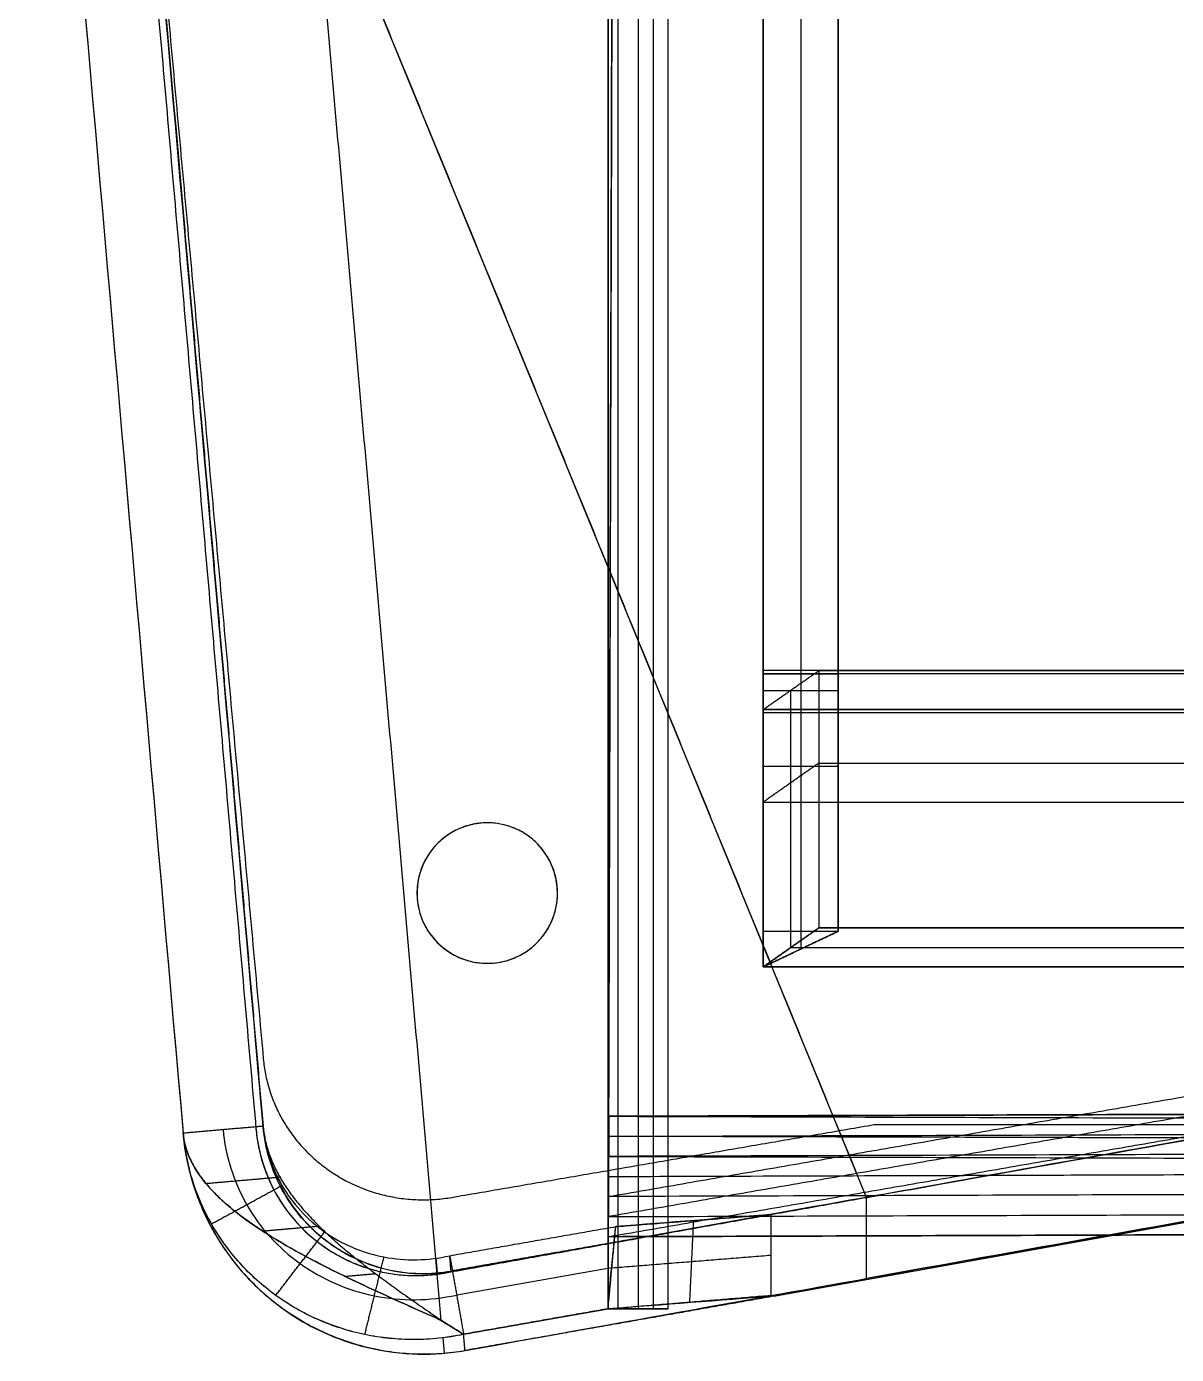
# Model space of a CAD drawing. Header units: millimetres. Extents: x -24510 to 1389, y 0 to 2011.
# Drawn here: x -24509.7 to -24395.2, y 1290.7 to 1423 of the extents above; entities that cross this region are included whole.
import ezdxf

# ---------------------------------------------------------------- set-up
doc = ezdxf.new("R2010")
doc.units = ezdxf.units.MM
doc.header["$MEASUREMENT"] = 0
doc.layers.add('Domyślny', color=7, linetype='Continuous', true_color=0x000000)
doc.layers.add('Warstwa 03', color=252, linetype='Continuous', true_color=0x696969)

msp = doc.modelspace()

# ---------------------------------------------------------------- linework, layer by layer
at = {"layer": 'Domyślny'}
for p, q in [((-24436.32, 1329.29, 1433.7), (-24436.32, 1329.29, 1440.46)), ((-24451.71, 1314.41, 1946.77), (-24451.72, 1314.41, 1942.77)), ((-24451.71, 1310.41, 1940.77), (-24451.69, 1314.41, 1940.77)), ((-24451.68, 1314.41, 1934.77), (-24451.69, 1310.41, 1934.77)), ((-24451.74, 1308.41, 1942.77), (-24451.73, 1308.41, 1946.77)), ((-24451.74, 1306.41, 1946.77), (-24451.75, 1302.41, 1946.77)), ((-24451.76, 1302.41, 1942.77), (-24451.75, 1302.41, 1946.77))]:
    msp.add_line(p, q, dxfattribs=at)
msp.add_polyline3d([(-24435.27, 1296.48, 1930.25), (-24333.77, 1314.73, 1830.48), (-24205.55, 1314.76, 1830.48), (-24103.87, 1296.52, 1930.52)], dxfattribs=at)
for points, degree in [([(-24436.32, 1329.29, 1930.48), (-24436.32, 1491.32, 1930.48), (-24436.32, 1653.35, 1930.48)], 2), ([(-24436.32, 1653.35, 1440.46), (-24436.32, 1491.32, 1440.46), (-24436.32, 1329.29, 1440.46)], 2), ([(-24436.32, 1653.35, 1616.74), (-24436.32, 1491.32, 1616.74), (-24436.32, 1329.29, 1616.74)], 2), ([(-24436.32, 1653.35, 1440.46), (-24436.32, 1491.32, 1440.46), (-24436.32, 1329.29, 1440.46)], 2), ([(-24436.32, 1653.35, 1433.7), (-24436.32, 1491.32, 1433.7), (-24436.32, 1329.29, 1433.7)], 2), ([(-24436.32, 1329.29, 1437.08), (-24436.32, 1491.32, 1437.08), (-24436.32, 1653.35, 1437.08)], 2), ([(-24432.58, 1651.58, 1930.48), (-24432.58, 1491.32, 1930.48), (-24432.58, 1331.07, 1930.48)], 2), ([(-24436.32, 1332.85, 1930.48), (-24436.32, 1491.15, 1930.48), (-24436.32, 1649.46, 1930.48)], 2), ([(-24432.58, 1649.46, 1930.48), (-24432.58, 1491.15, 1930.48), (-24432.58, 1332.85, 1930.48)], 2), ([(-24428.84, 1332.85, 1930.48), (-24428.84, 1491.32, 1930.48), (-24428.84, 1649.8, 1930.48)], 2), ([(-24428.84, 1649.8, 1440.46), (-24428.84, 1491.32, 1440.46), (-24428.84, 1332.85, 1440.46)], 2), ([(-24428.84, 1649.8, 1616.74), (-24428.84, 1491.32, 1616.74), (-24428.84, 1332.85, 1616.74)], 2), ([(-24428.84, 1332.85, 1930.48), (-24428.84, 1491.15, 1930.48), (-24428.84, 1649.46, 1930.48)], 2), ([(-24436.32, 1633.02, 1616.74), (-24436.32, 1491.15, 1616.74), (-24436.32, 1349.29, 1616.74)], 2), ([(-24428.84, 1633.02, 1616.74), (-24428.84, 1491.15, 1616.74), (-24428.84, 1349.29, 1616.74)], 2), ([(-24436.32, 1623.78, 1440.46), (-24436.32, 1491.15, 1440.46), (-24436.32, 1358.53, 1440.46)], 2), ([(-24436.32, 1623.78, 1440.46), (-24436.32, 1491.15, 1440.46), (-24436.32, 1358.53, 1440.46)], 2), ([(-24436.32, 1358.71, 1437.08), (-24436.32, 1491.15, 1437.08), (-24436.32, 1623.6, 1437.08)], 2), ([(-24428.84, 1623.78, 1440.46), (-24428.84, 1491.15, 1440.46), (-24428.84, 1358.53, 1440.46)], 2), ([(-24436.32, 1623.42, 1433.7), (-24436.32, 1491.15, 1433.7), (-24436.32, 1358.88, 1433.7)], 2), ([(-24501.66, 1490.95, 1418.48), (-24493.89, 1405.53, 1418.48), (-24486.11, 1320.12, 1418.48)], 2), ([(-24501.66, 1490.95, 1422.48), (-24493.89, 1405.53, 1422.48), (-24486.11, 1320.12, 1422.48)], 2), ([(-24436.32, 1358.88, 1433.7), (-24436.32, 1358.71, 1437.08), (-24436.32, 1358.53, 1440.46)], 2), ([(-24436.32, 1358.88, 1433.7), (-24269.98, 1358.88, 1433.7), (-24103.64, 1358.88, 1433.7)], 2), ([(-24436.32, 1358.88, 1433.7), (-24436.32, 1356.94, 1433.7), (-24436.32, 1354.99, 1433.7)], 2), ([(-24436.32, 1358.88, 1433.7), (-24436.32, 1358.71, 1437.08), (-24436.32, 1358.53, 1440.46)], 2), ([(-24436.32, 1358.88, 1433.7), (-24269.98, 1358.88, 1433.7), (-24103.64, 1358.88, 1433.7)], 2), ([(-24436.32, 1354.94, 1441.13), (-24433.55, 1356.88, 1441.24), (-24430.78, 1358.82, 1441.34)], 2), ([(-24436.32, 1354.81, 1437.08), (-24436.32, 1356.76, 1437.08), (-24436.32, 1358.71, 1437.08)], 2), ([(-24436.32, 1358.53, 1440.46), (-24269.98, 1358.53, 1440.46), (-24103.64, 1358.53, 1440.46)], 2), ([(-24436.32, 1358.53, 1440.46), (-24436.32, 1356.58, 1440.46), (-24436.32, 1354.63, 1440.46)], 2), ([(-24436.32, 1358.53, 1440.46), (-24269.98, 1358.53, 1440.46), (-24103.64, 1358.53, 1440.46)], 2), ([(-24436.32, 1358.53, 1440.46), (-24436.32, 1358.51, 1440.9), (-24436.32, 1358.48, 1441.34)], 2), ([(-24436.32, 1358.53, 1440.46), (-24432.58, 1358.53, 1440.46), (-24428.84, 1358.53, 1440.46)], 2), ([(-24436.32, 1358.48, 1441.34), (-24436.32, 1357.66, 1457.01), (-24436.32, 1356.84, 1472.69)], 2), ([(-24428.84, 1358.48, 1441.34), (-24432.58, 1358.48, 1441.34), (-24436.32, 1358.48, 1441.34)], 2), ([(-24430.78, 1358.82, 1441.34), (-24269.98, 1358.82, 1441.34), (-24109.18, 1358.82, 1441.34)], 2), ([(-24430.78, 1358.82, 1441.34), (-24430.78, 1346, 1686.01), (-24430.78, 1333.18, 1930.69)], 2), ([(-24428.84, 1358.53, 1440.46), (-24428.84, 1358.51, 1440.9), (-24428.84, 1358.48, 1441.34)], 2), ([(-24428.84, 1358.48, 1441.34), (-24428.84, 1357.66, 1457.01), (-24428.84, 1356.84, 1472.69)], 2), ([(-24436.32, 1356.84, 1472.69), (-24436.32, 1344.84, 1701.59), (-24436.32, 1332.85, 1930.48)], 2), ([(-24436.32, 1356.84, 1472.69), (-24432.58, 1356.84, 1472.69), (-24428.84, 1356.84, 1472.69)], 2), ([(-24433.55, 1331.23, 1930.59), (-24433.55, 1344.06, 1685.91), (-24433.55, 1356.88, 1441.24)], 2), ([(-24428.84, 1356.84, 1472.69), (-24428.84, 1344.84, 1701.59), (-24428.84, 1332.85, 1930.48)], 2), ([(-24436.32, 1354.99, 1433.7), (-24436.32, 1354.81, 1437.08), (-24436.32, 1354.63, 1440.46)], 2), ([(-24436.32, 1354.99, 1433.7), (-24269.98, 1354.99, 1433.7), (-24103.64, 1354.99, 1433.7)], 2), ([(-24436.32, 1329.29, 1930.48), (-24436.32, 1342.11, 1685.81), (-24436.32, 1354.94, 1441.13)], 2), ([(-24436.32, 1354.94, 1441.13), (-24269.98, 1354.94, 1441.13), (-24103.64, 1354.94, 1441.13)], 2), ([(-24436.32, 1354.63, 1440.46), (-24269.98, 1354.63, 1440.46), (-24103.64, 1354.63, 1440.46)], 2), ([(-24430.78, 1349.6, 1617.38), (-24433.55, 1347.65, 1617.27), (-24436.32, 1345.71, 1617.17)], 2), ([(-24428.84, 1349.26, 1617.38), (-24432.58, 1349.26, 1617.38), (-24436.32, 1349.26, 1617.38)], 2), ([(-24430.78, 1349.6, 1617.38), (-24269.98, 1349.6, 1617.38), (-24109.18, 1349.6, 1617.38)], 2), ([(-24436.32, 1345.71, 1617.17), (-24269.98, 1345.71, 1617.17), (-24103.64, 1345.71, 1617.17)], 2), ([(-24430.78, 1333.18, 1930.69), (-24433.55, 1331.23, 1930.59), (-24436.32, 1329.29, 1930.48)], 2), ([(-24430.78, 1333.18, 1930.48), (-24433.55, 1331.24, 1930.48), (-24436.32, 1329.29, 1930.48)], 2), ([(-24436.32, 1329.29, 1440.46), (-24433.55, 1331.24, 1440.46), (-24430.78, 1333.18, 1440.46)], 2), ([(-24430.78, 1333.18, 1616.74), (-24433.55, 1331.24, 1616.74), (-24436.32, 1329.29, 1616.74)], 2), ([(-24436.32, 1332.85, 1930.48), (-24432.58, 1332.85, 1930.48), (-24428.84, 1332.85, 1930.48)], 2), ([(-24428.84, 1332.85, 1930.48), (-24432.58, 1331.07, 1930.48), (-24436.32, 1329.29, 1930.48)], 2), ([(-24436.32, 1329.29, 1440.46), (-24432.58, 1331.07, 1440.46), (-24428.84, 1332.85, 1440.46)], 2), ([(-24428.84, 1332.85, 1616.74), (-24432.58, 1331.07, 1616.74), (-24436.32, 1329.29, 1616.74)], 2), ([(-24109.18, 1333.18, 1930.69), (-24269.98, 1333.18, 1930.69), (-24430.78, 1333.18, 1930.69)], 2), ([(-24109.18, 1333.18, 1930.48), (-24269.98, 1333.18, 1930.48), (-24430.78, 1333.18, 1930.48)], 2), ([(-24430.78, 1333.18, 1440.46), (-24269.98, 1333.18, 1440.46), (-24109.18, 1333.18, 1440.46)], 2), ([(-24430.78, 1333.18, 1440.46), (-24430.78, 1333.18, 1685.47), (-24430.78, 1333.18, 1930.48)], 2), ([(-24430.78, 1333.18, 1616.74), (-24269.98, 1333.18, 1616.74), (-24109.18, 1333.18, 1616.74)], 2), ([(-24428.84, 1332.85, 1440.46), (-24428.84, 1332.85, 1685.47), (-24428.84, 1332.85, 1930.48)], 2), ([(-24433.55, 1331.24, 1930.48), (-24433.55, 1331.24, 1685.47), (-24433.55, 1331.24, 1440.46)], 2), ([(-24433.55, 1331.24, 1930.48), (-24269.98, 1331.24, 1930.48), (-24106.41, 1331.24, 1930.48)], 2), ([(-24433.55, 1331.23, 1930.59), (-24269.98, 1331.23, 1930.59), (-24106.41, 1331.23, 1930.59)], 2), ([(-24432.58, 1331.07, 1930.48), (-24432.58, 1331.07, 1685.47), (-24432.58, 1331.07, 1440.46)], 2), ([(-24103.64, 1329.29, 1930.48), (-24269.98, 1329.29, 1930.48), (-24436.32, 1329.29, 1930.48)], 2), ([(-24436.32, 1329.29, 1930.48), (-24436.32, 1329.29, 1685.47), (-24436.32, 1329.29, 1440.46)], 2), ([(-24103.64, 1329.29, 1930.48), (-24269.98, 1329.29, 1930.48), (-24436.32, 1329.29, 1930.48)], 2), ([(-24436.32, 1329.29, 1440.46), (-24269.98, 1329.29, 1440.46), (-24103.64, 1329.29, 1440.46)], 2), ([(-24436.32, 1329.29, 1616.74), (-24269.98, 1329.29, 1616.74), (-24103.64, 1329.29, 1616.74)], 2), ([(-24436.32, 1329.29, 1930.48), (-24436.32, 1329.29, 1685.47), (-24436.32, 1329.29, 1440.46)], 2), ([(-24436.32, 1329.29, 1440.46), (-24269.98, 1329.29, 1440.46), (-24103.64, 1329.29, 1440.46)], 2), ([(-24436.32, 1329.29, 1433.7), (-24269.98, 1329.29, 1433.7), (-24103.64, 1329.29, 1433.7)], 2), ([(-24103.64, 1329.29, 1437.08), (-24269.98, 1329.29, 1437.08), (-24436.32, 1329.29, 1437.08)], 2), ([(-24451.74, 1306.41, 1946.77), (-24392.79, 1316.64, 1888.63), (-24333.85, 1326.87, 1830.48)], 2), ([(-24333.86, 1324.87, 1830.48), (-24392.8, 1314.64, 1888.63), (-24451.74, 1304.41, 1946.77)], 2), ([(-24451.75, 1302.41, 1946.77), (-24392.81, 1312.64, 1888.63), (-24333.86, 1322.87, 1830.48)], 2), ([(-24486.11, 1320.12, 1418.48), (-24486.11, 1320.12, 1420.48), (-24486.11, 1320.12, 1422.48)], 2), ([(-24451.71, 1314.41, 1946.77), (-24270.23, 1315, 1946.25), (-24088.74, 1315.59, 1945.73)], 2), ([(-24088.75, 1315.59, 1943.73), (-24270.23, 1315, 1944.25), (-24451.71, 1314.41, 1944.77)], 2), ([(-24451.71, 1314.41, 1946.77), (-24270.23, 1315, 1946.25), (-24088.74, 1315.59, 1945.73)], 2), ([(-24451.7, 1314.41, 1942.77), (-24270.23, 1315, 1942.25), (-24088.75, 1315.59, 1941.73)], 2), ([(-24451.76, 1302.41, 1942.77), (-24451.74, 1308.41, 1942.77), (-24451.72, 1314.41, 1942.77)], 2), ([(-24451.72, 1314.41, 1944.77), (-24451.74, 1308.41, 1944.77), (-24451.75, 1302.41, 1944.77)], 2), ([(-24451.72, 1314.41, 1942.77), (-24451.71, 1314.41, 1942.77), (-24451.7, 1314.41, 1942.77)], 2), ([(-24451.72, 1310.41, 1946.77), (-24451.72, 1312.41, 1946.77), (-24451.71, 1314.41, 1946.77)], 2), ([(-24451.71, 1314.41, 1944.77), (-24451.71, 1314.41, 1944.77), (-24451.72, 1314.41, 1944.77)], 2), ([(-24451.72, 1310.41, 1946.77), (-24451.72, 1312.41, 1946.77), (-24451.71, 1314.41, 1946.77)], 2), ([(-24451.71, 1314.41, 1946.77), (-24451.71, 1314.41, 1944.77), (-24451.7, 1314.41, 1942.77)], 2), ([(-24451.7, 1314.41, 1942.77), (-24451.7, 1313.08, 1942.77), (-24451.71, 1311.75, 1942.77), (-24451.71, 1310.41, 1942.77)], 3), ([(-24451.7, 1314.41, 1942.77), (-24330.72, 1314.07, 1942.42), (-24209.74, 1313.72, 1942.08), (-24088.76, 1313.37, 1941.73)], 3), ([(-24451.7, 1314.41, 1942.77), (-24451.69, 1314.41, 1938.77), (-24451.68, 1314.41, 1934.77)], 2), ([(-24451.69, 1314.41, 1940.77), (-24270.21, 1313.89, 1940.18), (-24088.72, 1313.37, 1939.6)], 2), ([(-24451.68, 1314.41, 1934.77), (-24270.19, 1313.89, 1934.18), (-24088.71, 1313.37, 1933.6)], 2), ([(-24467.34, 1306.33, 1418.48), (-24446.31, 1309.95, 1418.48), (-24425.28, 1313.58, 1418.48)], 2), ([(-24467.34, 1306.33, 1422.48), (-24446.31, 1309.95, 1422.48), (-24425.28, 1313.58, 1422.48)], 2), ([(-24451.72, 1312.41, 1946.77), (-24270.23, 1313, 1946.25), (-24088.75, 1313.59, 1945.73)], 2), ([(-24425.28, 1313.58, 1418.48), (-24269.3, 1313.61, 1418.48), (-24113.33, 1313.64, 1418.48)], 2), ([(-24425.28, 1313.58, 1422.48), (-24269.3, 1313.61, 1422.48), (-24113.33, 1313.64, 1422.48)], 2), ([(-24425.28, 1313.58, 1418.48), (-24425.28, 1313.58, 1420.48), (-24425.28, 1313.58, 1422.48)], 2), ([(-24088.75, 1311.59, 1945.73), (-24270.24, 1311, 1946.25), (-24451.72, 1310.41, 1946.77)], 2), ([(-24451.68, 1312.41, 1934.77), (-24451.69, 1312.41, 1938.77), (-24451.71, 1312.41, 1942.77)], 2), ([(-24088.71, 1311.37, 1933.6), (-24270.2, 1311.89, 1934.18), (-24451.68, 1312.41, 1934.77)], 2), ([(-24451.75, 1302.41, 1946.77), (-24451.74, 1306.41, 1946.77), (-24451.72, 1310.41, 1946.77)], 2), ([(-24451.71, 1310.41, 1942.77), (-24330.73, 1310.07, 1942.42), (-24209.75, 1309.72, 1942.08), (-24088.77, 1309.37, 1941.73)], 3), ([(-24451.71, 1310.41, 1942.77), (-24451.7, 1310.41, 1938.77), (-24451.69, 1310.41, 1934.77)], 2), ([(-24451.71, 1310.41, 1940.77), (-24270.22, 1309.89, 1940.18), (-24088.74, 1309.37, 1939.6)], 2), ([(-24451.69, 1310.41, 1934.77), (-24270.2, 1309.89, 1934.18), (-24088.72, 1309.37, 1933.6)], 2), ([(-24451.74, 1308.41, 1942.77), (-24287.78, 1308.94, 1942.3), (-24123.82, 1309.47, 1941.83)], 2), ([(-24451.73, 1308.41, 1946.77), (-24270.25, 1309, 1946.25), (-24088.76, 1309.59, 1945.73)], 2), ([(-24088.77, 1307.59, 1945.73), (-24270.25, 1307, 1946.25), (-24451.74, 1306.41, 1946.77)], 2), ([(-24467.34, 1306.33, 1418.48), (-24467.34, 1306.33, 1420.48), (-24467.34, 1306.33, 1422.48)], 2), ([(-24451.74, 1304.41, 1946.77), (-24270.26, 1305, 1946.25), (-24088.77, 1305.59, 1945.73)], 2), ([(-24088.79, 1303.59, 1941.73), (-24270.27, 1303, 1942.25), (-24451.76, 1302.41, 1942.77)], 2), ([(-24088.78, 1303.59, 1945.73), (-24270.26, 1303, 1946.25), (-24451.75, 1302.41, 1946.77)], 2), ([(-24451.75, 1302.41, 1944.77), (-24270.27, 1303, 1944.25), (-24088.78, 1303.59, 1943.73)], 2), ([(-24088.78, 1303.59, 1945.73), (-24270.26, 1303, 1946.25), (-24451.75, 1302.41, 1946.77)], 2)]:
    msp.add_open_spline(points, degree=degree, dxfattribs=at)
for points in [[(-24486.11, 1320.12, 1418.48), (-24485.49, 1313.36, 1418.48), (-24479.89, 1309.25, 1418.48), (-24474.29, 1305.13, 1418.48), (-24467.34, 1306.33, 1418.48)], [(-24486.11, 1320.12, 1422.48), (-24485.49, 1313.36, 1422.48), (-24479.89, 1309.25, 1422.48), (-24474.29, 1305.13, 1422.48), (-24467.34, 1306.33, 1422.48)]]:
    msp.add_rational_spline(points, [1, 0.915006105096, 1, 0.915006105096, 1], degree=2, knots=[1233.822075, 1233.822075, 1233.822075, 1247.11082, 1247.11082, 1260.399565, 1260.399565, 1260.399565], dxfattribs=at)
at = {"layer": 'Warstwa 03', "color": 252, "true_color": 0x878c8c}
for p, q in [((-24486.14, 1313.45, 1930.77), (-24486.13, 1313.44, 1930.7)), ((-24468.92, 1300.26, 1945.17), (-24468.79, 1298.81, 1930.55)), ((-24451.42, 1299.31, 1946.14), (-24466.85, 1296.6, 1946.27)), ((-24466.16, 1292.69, 1950.77), (-24451.77, 1295.23, 1950.77)), ((-24468.38, 1294.07, 1950.77), (-24466.16, 1292.69, 1950.77)), ((-24467.27, 1293.38, 1954.77), (-24467.27, 1293.38, 1946.77)), ((-24468.23, 1292.33, 1945.97), (-24468.09, 1290.8, 1930.54))]:
    msp.add_line(p, q, dxfattribs=at)
at = {"layer": 'Warstwa 03'}
for p, q in [((-24451.77, 1295.23, 1954.77), (-24450.77, 1295.23, 1954.77)), ((-24445.77, 1295.23, 1914.77), (-24451.77, 1295.23, 1914.77)), ((-24451.77, 1295.23, 1934.77), (-24445.77, 1295.23, 1934.77))]:
    msp.add_line(p, q, dxfattribs=at)
msp.add_lwpolyline([(-24426.02, 1306.33), (-24501.66, 1490.94)], dxfattribs=at)
for centre, radius, start, end in [((-24463.8, 1336.65, 1130.52), 7, 95, 275), ((-24463.8, 1336.65, 1130.52), 7, 275, 95), ((-24470.9, 1314.53, 1130.52), 16, 185, 280.1736)]:
    msp.add_arc(centre, radius, start, end, dxfattribs=at)
for points, degree in [([(-24451.77, 1295.23, 1914.77), (-24451.77, 1490.83, 1914.77), (-24451.77, 1686.42, 1914.77)], 2), ([(-24451.77, 1686.42, 1954.77), (-24451.77, 1490.83, 1954.77), (-24451.77, 1295.23, 1954.77)], 2), ([(-24451.77, 1295.23, 1934.77), (-24451.77, 1490.83, 1934.77), (-24451.77, 1686.42, 1934.77)], 2), ([(-24450.77, 1295.23, 1954.77), (-24450.77, 1490.83, 1954.77), (-24450.77, 1686.42, 1954.77)], 2), ([(-24448.77, 1686.42, 1914.77), (-24448.77, 1490.83, 1914.77), (-24448.77, 1295.23, 1914.77)], 2), ([(-24447.24, 1295.23, 1953.31), (-24447.24, 1490.83, 1953.31), (-24447.24, 1686.42, 1953.31)], 2), ([(-24445.77, 1295.23, 1914.77), (-24445.77, 1490.83, 1914.77), (-24445.77, 1686.42, 1914.77)], 2), ([(-24445.77, 1295.23, 1949.77), (-24445.77, 1490.83, 1949.77), (-24445.77, 1686.42, 1949.77)], 2), ([(-24445.77, 1295.23, 1934.77), (-24445.77, 1490.83, 1934.77), (-24445.77, 1686.42, 1934.77)], 2), ([(-24502.6, 1493.22, 1130.52), (-24494.72, 1403.18, 1130.52), (-24486.84, 1313.14, 1130.52)], 2), ([(-24502.6, 1493.22, 1134.52), (-24494.72, 1403.18, 1134.52), (-24486.84, 1313.14, 1134.52)], 2), ([(-24502.6, 1493.22, 1130.52), (-24494.72, 1403.18, 1130.52), (-24486.84, 1313.14, 1130.52)], 2), ([(-24502.6, 1493.22, 1130.52), (-24494.72, 1403.18, 1130.52), (-24486.84, 1313.14, 1130.52)], 2), ([(-24502.6, 1493.22, 1134.52), (-24494.72, 1403.18, 1134.52), (-24486.84, 1313.14, 1134.52)], 2), ([(-24509.69, 1490.94, 1130.52), (-24504.5, 1431.52, 1130.52), (-24499.3, 1372.1, 1130.52), (-24494.1, 1312.68, 1130.52)], 3), ([(-24509.69, 1490.94, 1930.52), (-24504.5, 1431.52, 1930.52), (-24499.3, 1372.1, 1930.52), (-24494.1, 1312.68, 1930.52)], 3), ([(-24486.13, 1313.38, 1130.52), (-24491.31, 1372.57, 1130.52), (-24496.49, 1431.76, 1130.52), (-24501.66, 1490.94, 1130.52)], 3), ([(-24486.13, 1313.38, 1930.52), (-24491.31, 1372.57, 1930.52), (-24496.49, 1431.76, 1930.52), (-24501.66, 1490.94, 1930.52)], 3), ([(-24451.77, 1295.23, 1946.77), (-24451.48, 1393.09, 1946.77), (-24451.19, 1490.94, 1946.77)], 2), ([(-24451.2, 1490.94, 1954.77), (-24451.49, 1393.09, 1954.77), (-24451.77, 1295.23, 1954.77)], 2), ([(-24451.77, 1295.23, 1950.77), (-24451.48, 1393.09, 1950.77), (-24451.19, 1490.94, 1950.77)], 2), ([(-24451.49, 1393.09, 1954.77), (-24451.48, 1393.09, 1950.77), (-24451.48, 1393.09, 1946.77)], 2), ([(-24464.41, 1343.63, 1130.52), (-24464.41, 1343.63, 1132.52), (-24464.41, 1343.63, 1134.52)], 2), ([(-24464.41, 1343.63, 1130.52), (-24464.41, 1343.63, 1132.52), (-24464.41, 1343.63, 1134.52)], 2), ([(-24494.1, 1312.68, 1130.52), (-24494.1, 1312.68, 1530.52), (-24494.1, 1312.68, 1930.52)], 2), ([(-24486.84, 1313.14, 1130.52), (-24486.84, 1313.14, 1132.52), (-24486.84, 1313.14, 1134.52)], 2), ([(-24486.84, 1313.14, 1130.52), (-24486.84, 1313.14, 1132.52), (-24486.84, 1313.14, 1134.52)], 2), ([(-24486.13, 1313.38, 1130.52), (-24486.13, 1313.38, 1530.52), (-24486.13, 1313.38, 1930.52)], 2), ([(-24468.08, 1298.79, 1130.52), (-24447.05, 1302.56, 1130.52), (-24426.02, 1306.33, 1130.52)], 2), ([(-24468.08, 1298.79, 1134.52), (-24447.05, 1302.56, 1134.52), (-24426.02, 1306.33, 1134.52)], 2), ([(-24468.08, 1298.79, 1130.52), (-24447.05, 1302.56, 1130.52), (-24426.02, 1306.33, 1130.52)], 2), ([(-24468.08, 1298.79, 1130.52), (-24447.05, 1302.56, 1130.52), (-24426.02, 1306.33, 1130.52)], 2), ([(-24468.08, 1298.79, 1134.52), (-24447.05, 1302.56, 1134.52), (-24426.02, 1306.33, 1134.52)], 2), ([(-24426.02, 1306.33, 1130.52), (-24439.81, 1303.86, 1130.52), (-24453.61, 1301.38, 1130.52), (-24467.4, 1298.91, 1130.52)], 3), ([(-24426.02, 1306.33, 1130.52), (-24426.02, 1306.33, 1132.52), (-24426.02, 1306.33, 1134.52)], 2), ([(-24426.02, 1306.33, 1130.52), (-24426.02, 1306.33, 1132.52), (-24426.02, 1306.33, 1134.52)], 2), ([(-24426.02, 1298.25, 1130.52), (-24426.02, 1302.29, 1130.52), (-24426.02, 1306.33, 1130.52)], 2), ([(-24435.54, 1304.62, 1930.52), (-24446.16, 1302.72, 1930.52), (-24456.78, 1300.81, 1930.52), (-24467.4, 1298.91, 1930.52)], 3), ([(-24451.77, 1295.2, 1946.49), (-24451.39, 1299.31, 1946.11), (-24451, 1303.42, 1945.73)], 2), ([(-24451, 1303.42, 1945.73), (-24443.27, 1304.02, 1938.13), (-24435.54, 1304.62, 1930.52)], 2), ([(-24443.27, 1304.02, 1938.13), (-24443.47, 1299.94, 1938.32), (-24443.66, 1295.87, 1938.5)], 2), ([(-24435.54, 1304.62, 1930.52), (-24435.54, 1300.58, 1930.52), (-24435.54, 1296.54, 1930.52)], 2), ([(-24435.54, 1304.62, 1930.52), (-24435.54, 1300.58, 1930.52), (-24435.54, 1296.54, 1930.52)], 2), ([(-24451.39, 1299.31, 1946.11), (-24443.47, 1299.94, 1938.32), (-24435.54, 1300.58, 1930.52)], 2), ([(-24468.08, 1298.79, 1130.52), (-24468.08, 1298.79, 1132.52), (-24468.08, 1298.79, 1134.52)], 2), ([(-24468.08, 1298.79, 1130.52), (-24468.08, 1298.79, 1132.52), (-24468.08, 1298.79, 1134.52)], 2), ([(-24467.4, 1298.91, 1130.52), (-24467.4, 1298.91, 1530.52), (-24467.4, 1298.91, 1930.52)], 2), ([(-24466.02, 1291.07, 1130.52), (-24452.68, 1293.46, 1130.52), (-24439.35, 1295.85, 1130.52), (-24426.02, 1298.25, 1130.52)], 3), ([(-24466.02, 1291.07, 1930.52), (-24455.86, 1292.89, 1930.52), (-24445.7, 1294.71, 1930.52), (-24435.54, 1296.54, 1930.52)], 3), ([(-24435.54, 1296.54, 1930.52), (-24443.66, 1295.87, 1938.5), (-24451.77, 1295.2, 1946.49)], 2), ([(-24451.77, 1295.23, 1954.77), (-24451.77, 1295.23, 1934.77), (-24451.77, 1295.23, 1914.77)], 2), ([(-24451.77, 1295.23, 1954.77), (-24451.77, 1295.23, 1950.77), (-24451.77, 1295.23, 1946.77)], 2), ([(-24448.77, 1295.23, 1914.77), (-24448.77, 1295.23, 1934.56), (-24448.77, 1295.23, 1954.35)], 2), ([(-24445.77, 1295.23, 1949.77), (-24445.77, 1295.23, 1932.27), (-24445.77, 1295.23, 1914.77)], 2), ([(-24466.02, 1291.07, 1130.52), (-24466.02, 1291.07, 1530.52), (-24466.02, 1291.07, 1930.52)], 2)]:
    msp.add_open_spline(points, degree=degree, dxfattribs=at)
for points, degree, knots in [([(-24426.02, 1306.33, 1130.52), (-24463.84, 1398.64, 1130.52), (-24501.66, 1490.94, 1130.52), (-24502.13, 1492.08, 1130.52), (-24502.6, 1493.22, 1130.52)], 2, [281.539749, 281.539749, 281.539749, 481.049183, 481.049183, 483.506335, 483.506335, 483.506335]), ([(-24426.02, 1306.33, 1134.52), (-24463.84, 1398.64, 1134.52), (-24501.66, 1490.94, 1134.52), (-24502.13, 1492.08, 1134.52), (-24502.6, 1493.22, 1134.52)], 2, [281.539749, 281.539749, 281.539749, 481.049183, 481.049183, 483.506335, 483.506335, 483.506335]), ([(-24426.02, 1306.33, 1130.52), (-24463.84, 1398.64, 1130.52), (-24501.66, 1490.94, 1130.52), (-24502.13, 1492.08, 1130.52), (-24502.6, 1493.22, 1130.52)], 2, [281.539749, 281.539749, 281.539749, 481.049183, 481.049183, 483.506335, 483.506335, 483.506335]), ([(-24426.02, 1306.33, 1134.52), (-24463.84, 1398.64, 1134.52), (-24501.66, 1490.94, 1134.52), (-24502.13, 1492.08, 1134.52), (-24502.6, 1493.22, 1134.52)], 2, [281.539749, 281.539749, 281.539749, 481.049183, 481.049183, 483.506335, 483.506335, 483.506335]), ([(-24333.86, 1322.87, 1830.48), (-24363.09, 1317.62, 1859.24), (-24392.32, 1312.38, 1888), (-24421.55, 1307.13, 1916.76), (-24426.22, 1306.3, 1921.35), (-24430.88, 1305.46, 1925.93), (-24435.54, 1304.62, 1930.52)], 3, [6.394346, 6.394346, 6.394346, 6.394346, 130.408931, 130.408931, 130.408931, 150.19779, 150.19779, 150.19779, 150.19779]), ([(-24426.02, 1306.33, 1130.52), (-24424.53, 1306.6, 1141.83), (-24423.04, 1306.87, 1153.13), (-24421.55, 1307.13, 1164.43), (-24404.74, 1310.15, 1292.11), (-24387.93, 1313.17, 1419.79), (-24358.7, 1318.41, 1641.81), (-24346.28, 1320.64, 1736.15), (-24333.86, 1322.87, 1830.48)], 3, [0, 0, 0, 0, 34.208833, 34.208833, 34.208833, 420.666663, 420.666663, 706.195305, 706.195305, 706.195305, 706.195305]), ([(-24435.54, 1296.54, 1930.52), (-24430.42, 1297.46, 1925.48), (-24425.29, 1298.38, 1920.44), (-24420.17, 1299.3, 1915.39), (-24391.4, 1304.46, 1887.09), (-24362.63, 1309.62, 1858.79), (-24333.86, 1314.78, 1830.48)], 3, [0, 0, 0, 0, 21.748676, 21.748676, 21.748676, 143.803444, 143.803444, 143.803444, 143.803444]), ([(-24333.86, 1314.78, 1830.48), (-24347.35, 1312.36, 1728.06), (-24360.83, 1309.94, 1625.64), (-24389.6, 1304.78, 1407.13), (-24404.88, 1302.04, 1291.04), (-24420.17, 1299.3, 1174.96), (-24422.12, 1298.95, 1160.14), (-24424.07, 1298.6, 1145.33), (-24426.02, 1298.25, 1130.52)], 3, [100.929175, 100.929175, 100.929175, 100.929175, 410.93195, 410.93195, 762.296204, 762.296204, 762.296204, 807.124493, 807.124493, 807.124493, 807.124493]), ([(-24494.1, 1312.68, 1130.52), (-24494.03, 1311.86, 1130.52), (-24493.91, 1311.04, 1130.52), (-24493.75, 1310.22, 1130.52), (-24493.6, 1309.41, 1130.52), (-24493.4, 1308.6, 1130.52), (-24493.16, 1307.81, 1130.52), (-24492.92, 1307.02, 1130.52), (-24492.63, 1306.24, 1130.52), (-24492.31, 1305.47, 1130.52), (-24491.99, 1304.71, 1130.52), (-24491.63, 1303.96, 1130.52), (-24491.23, 1303.23, 1130.52), (-24490.83, 1302.51, 1130.52), (-24490.4, 1301.8, 1130.52), (-24489.92, 1301.12, 1130.52), (-24489.45, 1300.43, 1130.52), (-24488.95, 1299.78, 1130.52), (-24488.41, 1299.15, 1130.52), (-24487.87, 1298.52, 1130.52), (-24487.29, 1297.92, 1130.52), (-24486.69, 1297.34, 1130.52), (-24486.09, 1296.77, 1130.52), (-24485.46, 1296.23, 1130.52), (-24484.8, 1295.73, 1130.52), (-24484.14, 1295.22, 1130.52), (-24483.46, 1294.75, 1130.52), (-24482.75, 1294.31, 1130.52), (-24482.04, 1293.88, 1130.52), (-24481.32, 1293.48, 1130.52), (-24480.57, 1293.12, 1130.52), (-24479.82, 1292.76, 1130.52), (-24479.05, 1292.44, 1130.52), (-24478.27, 1292.16, 1130.52), (-24477.49, 1291.87, 1130.52), (-24476.7, 1291.63, 1130.52), (-24475.89, 1291.43, 1130.52), (-24475.09, 1291.23, 1130.52), (-24474.27, 1291.07, 1130.52), (-24473.45, 1290.96, 1130.52), (-24472.63, 1290.84, 1130.52), (-24471.8, 1290.77, 1130.52), (-24470.97, 1290.74, 1130.52), (-24470.14, 1290.71, 1130.52), (-24469.31, 1290.72, 1130.52), (-24468.48, 1290.78, 1130.52), (-24467.66, 1290.83, 1130.52), (-24466.83, 1290.93, 1130.52), (-24466.02, 1291.07, 1130.52)], 3, [826.936745, 826.936745, 826.936745, 826.936745, 829.424694, 829.424694, 829.424694, 831.912774, 831.912774, 831.912774, 834.401111, 834.401111, 834.401111, 836.889808, 836.889808, 836.889808, 839.37894, 839.37894, 839.37894, 841.86855, 841.86855, 841.86855, 844.358638, 844.358638, 844.358638, 846.849162, 846.849162, 846.849162, 849.340036, 849.340036, 849.340036, 851.831126, 851.831126, 851.831126, 854.322261, 854.322261, 854.322261, 856.813231, 856.813231, 856.813231, 859.303798, 859.303798, 859.303798, 861.793704, 861.793704, 861.793704, 864.282678, 864.282678, 864.282678, 866.770451, 866.770451, 866.770451, 866.770451]), ([(-24494.1, 1312.68, 1930.52), (-24494.03, 1311.86, 1930.52), (-24493.91, 1311.04, 1930.52), (-24493.75, 1310.22, 1930.52), (-24493.6, 1309.41, 1930.52), (-24493.4, 1308.6, 1930.52), (-24493.16, 1307.81, 1930.52), (-24492.92, 1307.02, 1930.52), (-24492.63, 1306.24, 1930.52), (-24492.31, 1305.47, 1930.52), (-24491.99, 1304.71, 1930.52), (-24491.63, 1303.96, 1930.52), (-24491.23, 1303.23, 1930.52), (-24490.83, 1302.51, 1930.52), (-24490.4, 1301.8, 1930.52), (-24489.92, 1301.12, 1930.52), (-24489.45, 1300.43, 1930.52), (-24488.95, 1299.78, 1930.52), (-24488.41, 1299.15, 1930.52), (-24487.87, 1298.52, 1930.52), (-24487.29, 1297.92, 1930.52), (-24486.69, 1297.34, 1930.52), (-24486.09, 1296.77, 1930.52), (-24485.46, 1296.23, 1930.52), (-24484.8, 1295.73, 1930.52), (-24484.14, 1295.22, 1930.52), (-24483.46, 1294.75, 1930.52), (-24482.75, 1294.31, 1930.52), (-24482.04, 1293.88, 1930.52), (-24481.32, 1293.48, 1930.52), (-24480.57, 1293.12, 1930.52), (-24479.82, 1292.76, 1930.52), (-24479.05, 1292.44, 1930.52), (-24478.27, 1292.16, 1930.52), (-24477.49, 1291.87, 1930.52), (-24476.7, 1291.63, 1930.52), (-24475.89, 1291.43, 1930.52), (-24475.09, 1291.23, 1930.52), (-24474.27, 1291.07, 1930.52), (-24473.45, 1290.96, 1930.52), (-24472.63, 1290.84, 1930.52), (-24471.8, 1290.77, 1930.52), (-24470.97, 1290.74, 1930.52), (-24470.14, 1290.71, 1930.52), (-24469.31, 1290.72, 1930.52), (-24468.48, 1290.78, 1930.52), (-24467.66, 1290.83, 1930.52), (-24466.83, 1290.93, 1930.52), (-24466.02, 1291.07, 1930.52)], 3, [826.936745, 826.936745, 826.936745, 826.936745, 829.424694, 829.424694, 829.424694, 831.912774, 831.912774, 831.912774, 834.401111, 834.401111, 834.401111, 836.889808, 836.889808, 836.889808, 839.37894, 839.37894, 839.37894, 841.86855, 841.86855, 841.86855, 844.358638, 844.358638, 844.358638, 846.849162, 846.849162, 846.849162, 849.340036, 849.340036, 849.340036, 851.831126, 851.831126, 851.831126, 854.322261, 854.322261, 854.322261, 856.813231, 856.813231, 856.813231, 859.303798, 859.303798, 859.303798, 861.793704, 861.793704, 861.793704, 864.282678, 864.282678, 864.282678, 866.770451, 866.770451, 866.770451, 866.770451]), ([(-24467.4, 1298.91, 1130.52), (-24468.49, 1298.72, 1130.52), (-24469.6, 1298.65, 1130.52), (-24470.71, 1298.7, 1130.52), (-24471.81, 1298.74, 1130.52), (-24472.91, 1298.9, 1130.52), (-24473.99, 1299.17, 1130.52), (-24475.06, 1299.43, 1130.52), (-24476.11, 1299.82, 1130.52), (-24477.11, 1300.3, 1130.52), (-24478.1, 1300.78, 1130.52), (-24479.05, 1301.37, 1130.52), (-24479.93, 1302.05, 1130.52), (-24480.8, 1302.72, 1130.52), (-24481.61, 1303.49, 1130.52), (-24482.33, 1304.33, 1130.52), (-24483.05, 1305.18, 1130.52), (-24483.68, 1306.09, 1130.52), (-24484.22, 1307.06, 1130.52), (-24484.75, 1308.04, 1130.52), (-24485.18, 1309.06, 1130.52), (-24485.5, 1310.12, 1130.52), (-24485.82, 1311.18, 1130.52), (-24486.03, 1312.28, 1130.52), (-24486.13, 1313.38, 1130.52)], 3, [1247.3876, 1247.3876, 1247.3876, 1247.3876, 1250.710011, 1250.710011, 1250.710011, 1254.036541, 1254.036541, 1254.036541, 1257.365722, 1257.365722, 1257.365722, 1260.696234, 1260.696234, 1260.696234, 1264.02707, 1264.02707, 1264.02707, 1267.35763, 1267.35763, 1267.35763, 1270.687725, 1270.687725, 1270.687725, 1274.017495, 1274.017495, 1274.017495, 1274.017495]), ([(-24467.4, 1298.91, 1930.52), (-24468.49, 1298.72, 1930.52), (-24469.6, 1298.65, 1930.52), (-24470.71, 1298.7, 1930.52), (-24471.81, 1298.74, 1930.52), (-24472.91, 1298.9, 1930.52), (-24473.99, 1299.17, 1930.52), (-24475.06, 1299.43, 1930.52), (-24476.11, 1299.82, 1930.52), (-24477.11, 1300.3, 1930.52), (-24478.1, 1300.78, 1930.52), (-24479.05, 1301.37, 1930.52), (-24479.93, 1302.05, 1930.52), (-24480.8, 1302.72, 1930.52), (-24481.61, 1303.49, 1930.52), (-24482.33, 1304.33, 1930.52), (-24483.05, 1305.18, 1930.52), (-24483.68, 1306.09, 1930.52), (-24484.22, 1307.06, 1930.52), (-24484.75, 1308.04, 1930.52), (-24485.18, 1309.06, 1930.52), (-24485.5, 1310.12, 1930.52), (-24485.82, 1311.18, 1930.52), (-24486.03, 1312.28, 1930.52), (-24486.13, 1313.38, 1930.52)], 3, [1247.3876, 1247.3876, 1247.3876, 1247.3876, 1250.710011, 1250.710011, 1250.710011, 1254.036541, 1254.036541, 1254.036541, 1257.365722, 1257.365722, 1257.365722, 1260.696234, 1260.696234, 1260.696234, 1264.02707, 1264.02707, 1264.02707, 1267.35763, 1267.35763, 1267.35763, 1270.687725, 1270.687725, 1270.687725, 1274.017495, 1274.017495, 1274.017495, 1274.017495])]:
    msp.add_open_spline(points, degree=degree, knots=knots, dxfattribs=at)
at = {"layer": 'Warstwa 03', "color": 252, "true_color": 0x878c8c}
for points, degree in [([(-24509.69, 1490.94, 1930.91), (-24504.5, 1431.55, 1930.86), (-24499.3, 1372.15, 1930.82), (-24494.1, 1312.75, 1930.77)], 3), ([(-24501.66, 1490.94, 1930.84), (-24499.14, 1462.14, 1930.81), (-24496.62, 1433.34, 1930.79), (-24494.1, 1404.54, 1930.77)], 3), ([(-24468.38, 1294.07, 1946.77), (-24476.99, 1392.51, 1946.77), (-24485.6, 1490.94, 1946.77)], 2), ([(-24468.38, 1294.07, 1954.77), (-24476.99, 1392.51, 1954.77), (-24485.6, 1490.94, 1954.77)], 2), ([(-24451.77, 1295.23, 1946.77), (-24451.58, 1360.47, 1946.77), (-24451.38, 1425.71, 1946.77), (-24451.19, 1490.94, 1946.77)], 3), ([(-24451.77, 1295.23, 1954.77), (-24451.58, 1360.47, 1954.77), (-24451.39, 1425.71, 1954.77), (-24451.2, 1490.94, 1954.77)], 3), ([(-24486.13, 1313.44, 1930.7), (-24488.79, 1343.81, 1930.72), (-24491.45, 1374.18, 1930.75), (-24494.1, 1404.54, 1930.77)], 3), ([(-24494.1, 1404.54, 1930.77), (-24490.12, 1359, 1930.77), (-24486.14, 1313.45, 1930.77)], 2), ([(-24494.1, 1312.75, 1930.77), (-24490.12, 1313.1, 1930.77), (-24486.14, 1313.45, 1930.77)], 2), ([(-24491.83, 1307.72, 1939.95), (-24493.18, 1309.35, 1937.05), (-24493.95, 1311.02, 1933.91), (-24494.1, 1312.75, 1930.77)], 3), ([(-24491.83, 1307.72, 1939.95), (-24488.15, 1308.04, 1938.42), (-24484.47, 1308.36, 1936.89)], 2), ([(-24486.19, 1302.98, 1947.74), (-24488.56, 1304.52, 1945.52), (-24490.48, 1306.09, 1942.86), (-24491.83, 1307.72, 1939.96)], 3), ([(-24491.27, 1303.69, 1935.11), (-24487.76, 1305.6, 1934.95), (-24484.26, 1307.52, 1934.79)], 2), ([(-24486.19, 1302.98, 1947.74), (-24483.38, 1303.23, 1944.91), (-24480.56, 1303.47, 1942.08)], 2), ([(-24467.54, 1300.52, 1945.88), (-24459.27, 1301.97, 1945.81), (-24451, 1303.42, 1945.73)], 2), ([(-24435.27, 1304.64, 1930.25), (-24451.34, 1301.81, 1930.39), (-24467.41, 1298.99, 1930.54)], 2), ([(-24451.77, 1295.81, 1946.48), (-24451.51, 1298.35, 1946.23), (-24451.26, 1300.89, 1945.98), (-24451, 1303.42, 1945.73)], 3), ([(-24435.27, 1304.64, 1930.25), (-24440.51, 1304.23, 1935.41), (-24445.76, 1303.83, 1940.57), (-24451, 1303.42, 1945.73)], 3), ([(-24477.98, 1298.47, 1952.94), (-24481.03, 1299.94, 1951.74), (-24483.83, 1301.44, 1949.96), (-24486.19, 1302.98, 1947.74)], 3), ([(-24484.87, 1296.57, 1939.29), (-24482.44, 1299.73, 1939), (-24480, 1302.88, 1938.71)], 2), ([(-24476, 1292.66, 1943.17), (-24475.05, 1296.52, 1942.8), (-24474.09, 1300.39, 1942.42)], 2), ([(-24467.54, 1300.52, 1945.88), (-24466.85, 1296.6, 1946.27), (-24466.16, 1292.68, 1946.67)], 2), ([(-24467.41, 1298.99, 1930.54), (-24467.48, 1299.75, 1938.21), (-24467.54, 1300.52, 1945.88)], 2), ([(-24477.98, 1298.46, 1952.94), (-24476.46, 1298.6, 1949.25), (-24474.93, 1298.73, 1945.55)], 2), ([(-24468.38, 1294.07, 1954.77), (-24471.66, 1295.53, 1954.77), (-24474.94, 1296.99, 1954.15), (-24477.98, 1298.46, 1952.94)], 3), ([(-24435.27, 1296.48, 1930.25), (-24450.64, 1293.77, 1930.39), (-24466.02, 1291.07, 1930.52)], 2), ([(-24435.27, 1296.48, 1930.25), (-24440.77, 1296.05, 1935.66), (-24446.27, 1295.63, 1941.07), (-24451.77, 1295.2, 1946.49)], 3), ([(-24451.77, 1295.21, 1946.54), (-24451.77, 1295.41, 1946.52), (-24451.77, 1295.61, 1946.5), (-24451.77, 1295.81, 1946.48)], 3), ([(-24466.16, 1292.69, 1954.77), (-24458.97, 1293.96, 1954.77), (-24451.77, 1295.23, 1954.77)], 2), ([(-24451.77, 1295.23, 1946.77), (-24458.96, 1293.96, 1946.77), (-24466.16, 1292.69, 1946.77)], 2), ([(-24451.77, 1295.21, 1946.54), (-24458.96, 1293.94, 1946.61), (-24466.16, 1292.68, 1946.67)], 2), ([(-24451.77, 1295.23, 1946.77), (-24451.77, 1295.23, 1949.44), (-24451.77, 1295.23, 1952.1), (-24451.77, 1295.23, 1954.77)], 3), ([(-24451.77, 1295.2, 1946.49), (-24451.77, 1295.2, 1946.51), (-24451.77, 1295.2, 1946.52), (-24451.77, 1295.21, 1946.54)], 3), ([(-24466.16, 1292.69, 1946.77), (-24467.27, 1293.38, 1946.77), (-24468.38, 1294.07, 1946.77)], 2), ([(-24466.16, 1292.69, 1954.77), (-24467.27, 1293.38, 1954.77), (-24468.38, 1294.07, 1954.77)], 2), ([(-24468.38, 1294.07, 1954.77), (-24468.38, 1294.07, 1950.77), (-24468.38, 1294.07, 1946.77)], 2), ([(-24468.38, 1294.07, 1946.77), (-24468.38, 1294.07, 1946.77), (-24468.38, 1294.07, 1946.77), (-24468.38, 1294.07, 1946.77)], 3), ([(-24466.16, 1292.69, 1946.77), (-24466.16, 1292.69, 1950.77), (-24466.16, 1292.69, 1954.77)], 2), ([(-24466.02, 1291.07, 1930.52), (-24466.09, 1291.87, 1938.6), (-24466.16, 1292.68, 1946.67)], 2)]:
    msp.add_open_spline(points, degree=degree, dxfattribs=at)
at = {"layer": 'Warstwa 03'}
for points, weights, knots in [([(-24464.41, 1343.63, 1130.52), (-24457.44, 1344.24, 1130.52), (-24456.83, 1337.26, 1130.52), (-24456.22, 1330.29, 1130.52), (-24463.19, 1329.68, 1130.52), (-24470.17, 1329.07, 1130.52), (-24470.78, 1336.04, 1130.52), (-24471.39, 1343.02, 1130.52), (-24464.41, 1343.63, 1130.52)], [1, 0.707106781186, 1, 0.707106781186, 1, 0.707106781187, 1, 0.707106781187, 1], [483.506335, 483.506335, 483.506335, 494.501909, 494.501909, 505.497483, 505.497483, 516.493057, 516.493057, 527.488632, 527.488632, 527.488632]), ([(-24464.41, 1343.63, 1134.52), (-24457.44, 1344.24, 1134.52), (-24456.83, 1337.26, 1134.52), (-24456.22, 1330.29, 1134.52), (-24463.19, 1329.68, 1134.52), (-24470.17, 1329.07, 1134.52), (-24470.78, 1336.04, 1134.52), (-24471.39, 1343.02, 1134.52), (-24464.41, 1343.63, 1134.52)], [1, 0.707106781186, 1, 0.707106781186, 1, 0.707106781187, 1, 0.707106781187, 1], [483.506335, 483.506335, 483.506335, 494.501909, 494.501909, 505.497483, 505.497483, 516.493057, 516.493057, 527.488632, 527.488632, 527.488632]), ([(-24464.41, 1343.63, 1130.52), (-24457.44, 1344.24, 1130.52), (-24456.83, 1337.26, 1130.52), (-24456.22, 1330.29, 1130.52), (-24463.19, 1329.68, 1130.52), (-24470.17, 1329.07, 1130.52), (-24470.78, 1336.04, 1130.52), (-24471.39, 1343.02, 1130.52), (-24464.41, 1343.63, 1130.52)], [1, 0.707106781186, 1, 0.707106781186, 1, 0.707106781187, 1, 0.707106781187, 1], [483.506335, 483.506335, 483.506335, 494.501909, 494.501909, 505.497483, 505.497483, 516.493057, 516.493057, 527.488632, 527.488632, 527.488632]), ([(-24464.41, 1343.63, 1134.52), (-24457.44, 1344.24, 1134.52), (-24456.83, 1337.26, 1134.52), (-24456.22, 1330.29, 1134.52), (-24463.19, 1329.68, 1134.52), (-24470.17, 1329.07, 1134.52), (-24470.78, 1336.04, 1134.52), (-24471.39, 1343.02, 1134.52), (-24464.41, 1343.63, 1134.52)], [1, 0.707106781186, 1, 0.707106781186, 1, 0.707106781187, 1, 0.707106781187, 1], [483.506335, 483.506335, 483.506335, 494.501909, 494.501909, 505.497483, 505.497483, 516.493057, 516.493057, 527.488632, 527.488632, 527.488632]), ([(-24486.84, 1313.14, 1130.52), (-24486.23, 1306.11, 1130.52), (-24480.62, 1301.83, 1130.52), (-24475.02, 1297.54, 1130.52), (-24468.08, 1298.79, 1130.52)], [1, 0.915006105096, 1, 0.915006105096, 1], [212.230958, 212.230958, 212.230958, 225.519703, 225.519703, 238.808448, 238.808448, 238.808448]), ([(-24486.84, 1313.14, 1134.52), (-24486.23, 1306.11, 1134.52), (-24480.62, 1301.83, 1134.52), (-24475.02, 1297.54, 1134.52), (-24468.08, 1298.79, 1134.52)], [1, 0.915006105096, 1, 0.915006105096, 1], [212.230958, 212.230958, 212.230958, 225.519703, 225.519703, 238.808448, 238.808448, 238.808448]), ([(-24486.84, 1313.14, 1130.52), (-24486.23, 1306.11, 1130.52), (-24480.62, 1301.83, 1130.52), (-24475.02, 1297.54, 1130.52), (-24468.08, 1298.79, 1130.52)], [1, 0.915006105096, 1, 0.915006105096, 1], [212.230958, 212.230958, 212.230958, 225.519703, 225.519703, 238.808448, 238.808448, 238.808448]), ([(-24486.84, 1313.14, 1134.52), (-24486.23, 1306.11, 1134.52), (-24480.62, 1301.83, 1134.52), (-24475.02, 1297.54, 1134.52), (-24468.08, 1298.79, 1134.52)], [1, 0.915006105096, 1, 0.915006105096, 1], [212.230958, 212.230958, 212.230958, 225.519703, 225.519703, 238.808448, 238.808448, 238.808448])]:
    msp.add_rational_spline(points, weights, degree=2, knots=knots, dxfattribs=at)
at = {"layer": 'Warstwa 03', "color": 252, "true_color": 0x878c8c}
for points, knots in [([(-24494.1, 1312.75, 1930.77), (-24494.07, 1312.32, 1931.56), (-24493.99, 1311.89, 1932.34), (-24493.76, 1311.04, 1933.9), (-24493.61, 1310.62, 1934.68), (-24493.23, 1309.78, 1936.22), (-24493, 1309.36, 1936.99), (-24492.47, 1308.54, 1938.49), (-24492.17, 1308.13, 1939.23), (-24491.49, 1307.31, 1940.68), (-24491.12, 1306.91, 1941.39), (-24490.31, 1306.11, 1942.78), (-24489.87, 1305.71, 1943.45), (-24488.92, 1304.92, 1944.76), (-24488.42, 1304.53, 1945.39), (-24487.35, 1303.75, 1946.6), (-24486.78, 1303.36, 1947.19), (-24485.6, 1302.6, 1948.3), (-24484.98, 1302.21, 1948.82), (-24483.7, 1301.45, 1949.82), (-24483.03, 1301.08, 1950.29), (-24481.65, 1300.32, 1951.16), (-24480.95, 1299.95, 1951.57), (-24479.49, 1299.2, 1952.31), (-24478.74, 1298.83, 1952.64), (-24477.22, 1298.1, 1953.24), (-24476.45, 1297.73, 1953.51), (-24474.87, 1296.99, 1953.96), (-24474.08, 1296.63, 1954.16), (-24472.47, 1295.89, 1954.46), (-24471.65, 1295.53, 1954.58), (-24470.02, 1294.8, 1954.73), (-24469.2, 1294.44, 1954.77), (-24468.38, 1294.07, 1954.77)], [-0.04289473, -0.04289473, -0.04289473, -0.04289473, -0.04021381, -0.04021381, -0.03753289, -0.03753289, -0.03485197, -0.03485197, -0.03217105, -0.03217105, -0.02949013, -0.02949013, -0.02680921, -0.02680921, -0.02412829, -0.02412829, -0.02144737, -0.02144737, -0.01876645, -0.01876645, -0.01608552, -0.01608552, -0.0134046, -0.0134046, -0.01072368, -0.01072368, -0.00804354, -0.00804354, -0.0053634, -0.0053634, -0.0026817, -0.0026817, 0, 0, 0, 0]), ([(-24466.16, 1292.68, 1946.67), (-24469.41, 1291.99, 1945.57), (-24472.79, 1291.99, 1944.41), (-24479.21, 1293.33, 1941.94), (-24482.25, 1294.67, 1940.64), (-24487.49, 1298.46, 1937.94), (-24489.69, 1300.91, 1936.54), (-24492.86, 1306.47, 1933.68), (-24493.83, 1309.58, 1932.23), (-24494.1, 1312.75, 1930.77)], [-1, -1, -1, -1, -0.75, -0.75, -0.5, -0.5, -0.25, -0.25, 0, 0, 0, 0]), ([(-24466.16, 1292.68, 1946.67), (-24466.97, 1292.5, 1946.4), (-24467.79, 1292.37, 1946.12), (-24469.44, 1292.2, 1945.55), (-24470.27, 1292.16, 1945.26), (-24471.92, 1292.15, 1944.68), (-24472.75, 1292.2, 1944.39), (-24474.38, 1292.36, 1943.79), (-24475.2, 1292.49, 1943.48), (-24476.8, 1292.82, 1942.86), (-24477.59, 1293.03, 1942.55), (-24479.15, 1293.53, 1941.92), (-24479.91, 1293.82, 1941.6), (-24481.4, 1294.48, 1940.95), (-24482.13, 1294.85, 1940.63), (-24483.54, 1295.65, 1939.96), (-24484.22, 1296.09, 1939.63), (-24485.53, 1297.04, 1938.95), (-24486.16, 1297.55, 1938.61), (-24487.36, 1298.63, 1937.93), (-24487.93, 1299.2, 1937.58), (-24489, 1300.39, 1936.88), (-24489.5, 1301.02, 1936.53), (-24490.44, 1302.32, 1935.83), (-24490.88, 1302.99, 1935.47), (-24491.67, 1304.38, 1934.76), (-24492.03, 1305.1, 1934.4), (-24492.66, 1306.56, 1933.68), (-24492.94, 1307.31, 1933.31), (-24493.42, 1308.83, 1932.59), (-24493.61, 1309.61, 1932.23), (-24493.92, 1311.17, 1931.5), (-24494.04, 1311.96, 1931.13), (-24494.1, 1312.75, 1930.77)], [-1, -1, -1, -1, -0.9375, -0.9375, -0.875, -0.875, -0.8125, -0.8125, -0.75, -0.75, -0.6875, -0.6875, -0.625, -0.625, -0.5625, -0.5625, -0.5, -0.5, -0.4375, -0.4375, -0.375, -0.375, -0.3125, -0.3125, -0.25, -0.25, -0.1875, -0.1875, -0.125, -0.125, -0.0625, -0.0625, 0, 0, 0, 0]), ([(-24494.1, 1312.75, 1930.77), (-24493.82, 1309.49, 1930.77), (-24492.88, 1306.32, 1930.76), (-24490.53, 1301.93, 1930.74), (-24489.57, 1300.52, 1930.73), (-24487.38, 1297.93, 1930.71), (-24486.14, 1296.75, 1930.7), (-24484.8, 1295.71, 1930.69), (-24483.46, 1294.67, 1930.68), (-24482.01, 1293.78, 1930.66), (-24478.95, 1292.32, 1930.64), (-24477.35, 1291.75, 1930.62), (-24474.06, 1290.97, 1930.59), (-24472.37, 1290.75, 1930.58), (-24469.11, 1290.68, 1930.55), (-24467.55, 1290.8, 1930.54), (-24466.02, 1291.07, 1930.52)], [0.401067, 0.401067, 0.401067, 0.401067, 10.252251, 10.252251, 15.36485, 15.36485, 20.477529, 20.477529, 20.477529, 25.56556, 25.56556, 30.653678, 30.653678, 35.742128, 35.742128, 40.432231, 40.432231, 40.432231, 40.432231]), ([(-24490.12, 1313.1, 1930.77), (-24489.89, 1310.48, 1932.17), (-24489.08, 1307.9, 1933.57), (-24486.45, 1303.3, 1936.33), (-24484.62, 1301.29, 1937.69), (-24480.26, 1298.16, 1940.31), (-24477.72, 1297.06, 1941.58), (-24472.37, 1295.98, 1944.01), (-24469.56, 1296, 1945.17), (-24466.85, 1296.6, 1946.27)], [0, 0, 0, 0, 10.579551, 10.579551, 21.159101, 21.159101, 31.738652, 31.738652, 42.318202, 42.318202, 42.318202, 42.318202]), ([(-24486.14, 1313.45, 1930.77), (-24486.1, 1313.02, 1931.29), (-24486.03, 1312.59, 1931.82), (-24485.86, 1311.73, 1932.86), (-24485.74, 1311.31, 1933.38), (-24485.46, 1310.46, 1934.41), (-24485.3, 1310.04, 1934.91), (-24484.92, 1309.2, 1935.92), (-24484.71, 1308.78, 1936.41), (-24484.23, 1307.95, 1937.38), (-24483.97, 1307.54, 1937.85), (-24483.4, 1306.71, 1938.77), (-24483.1, 1306.3, 1939.22), (-24482.44, 1305.49, 1940.09), (-24482.09, 1305.08, 1940.52), (-24481.35, 1304.28, 1941.33), (-24480.96, 1303.87, 1941.71), (-24480.15, 1303.07, 1942.45), (-24479.73, 1302.67, 1942.81), (-24478.84, 1301.88, 1943.47), (-24478.39, 1301.48, 1943.78), (-24477.44, 1300.69, 1944.36), (-24476.96, 1300.3, 1944.63), (-24475.96, 1299.51, 1945.13), (-24475.45, 1299.12, 1945.35), (-24474.42, 1298.34, 1945.75), (-24473.89, 1297.95, 1945.93), (-24472.81, 1297.17, 1946.23), (-24472.27, 1296.78, 1946.36), (-24471.17, 1296.01, 1946.57), (-24470.61, 1295.62, 1946.64), (-24469.5, 1294.85, 1946.74), (-24468.94, 1294.46, 1946.77), (-24468.38, 1294.07, 1946.77)], [-0.03254702, -0.03254702, -0.03254702, -0.03254702, -0.03051283, -0.03051283, -0.02847864, -0.02847864, -0.02644445, -0.02644445, -0.02441026, -0.02441026, -0.02237607, -0.02237607, -0.02034189, -0.02034189, -0.0183077, -0.0183077, -0.01627351, -0.01627351, -0.01423932, -0.01423932, -0.01220513, -0.01220513, -0.01017256, -0.01017256, -0.00813999, -0.00813999, -0.00610418, -0.00610418, -0.00406838, -0.00406838, -0.00203419, -0.00203419, 0, 0, 0, 0]), ([(-24486.14, 1313.45, 1930.77), (-24486.04, 1312.41, 1931.44), (-24485.84, 1311.38, 1932.12), (-24485.21, 1309.39, 1933.46), (-24484.78, 1308.43, 1934.13), (-24483.73, 1306.61, 1935.46), (-24483.1, 1305.76, 1936.12), (-24481.67, 1304.2, 1937.42), (-24480.87, 1303.5, 1938.07), (-24479.13, 1302.27, 1939.34), (-24478.19, 1301.75, 1939.97), (-24476.2, 1300.91, 1941.21), (-24475.16, 1300.59, 1941.82), (-24473.03, 1300.19, 1943.02), (-24471.93, 1300.09, 1943.61), (-24469.73, 1300.13, 1944.76), (-24468.63, 1300.27, 1945.32), (-24467.54, 1300.52, 1945.88)], [0, 0, 0, 0, 0.124995, 0.124995, 0.25, 0.25, 0.375, 0.375, 0.5, 0.5, 0.625, 0.625, 0.75, 0.75, 0.875005, 0.875005, 1, 1, 1, 1]), ([(-24486.13, 1313.44, 1930.7), (-24485.94, 1311.27, 1930.7), (-24485.32, 1309.16, 1930.69), (-24483.75, 1306.23, 1930.68), (-24483.11, 1305.29, 1930.67), (-24481.65, 1303.56, 1930.66), (-24480.83, 1302.77, 1930.65), (-24479.93, 1302.08, 1930.65), (-24478.14, 1300.7, 1930.63), (-24476.07, 1299.71, 1930.61), (-24472.77, 1298.92, 1930.58), (-24471.64, 1298.77, 1930.57), (-24469.47, 1298.73, 1930.55), (-24468.43, 1298.81, 1930.54), (-24467.41, 1298.99, 1930.54)], [0.267378, 0.267378, 0.267378, 0.267378, 6.834834, 6.834834, 10.243233, 10.243233, 13.651686, 13.651686, 13.651686, 20.464541, 20.464541, 23.861463, 23.861463, 26.992458, 26.992458, 26.992458, 26.992458]), ([(-24484.46, 1308.36, 1936.9), (-24484.46, 1308.36, 1936.9), (-24484.47, 1308.36, 1936.9), (-24484.56, 1308.53, 1936.7), (-24484.66, 1308.7, 1936.5), (-24484.74, 1308.87, 1936.3)], [32.535539, 32.535539, 32.535539, 32.535539, 32.554612, 32.554612, 33.654184, 33.654184, 33.654184, 33.654184]), ([(-24480.55, 1303.47, 1942.09), (-24480.56, 1303.47, 1942.09), (-24480.56, 1303.47, 1942.09), (-24480.57, 1303.49, 1942.07), (-24480.59, 1303.5, 1942.06), (-24480.6, 1303.51, 1942.05)], [21.69411299, 21.69411299, 21.69411299, 21.69411299, 21.70307453, 21.70307453, 21.79382342, 21.79382342, 21.79382342, 21.79382342])]:
    msp.add_open_spline(points, degree=3, knots=knots, dxfattribs=at)
at = {"layer": 'Warstwa 03'}
msp.add_rational_spline([(-24450.77, 1295.23, 1954.77), (-24445.77, 1295.23, 1954.77), (-24445.77, 1295.23, 1949.77)], [1, 0.707106781187, 1], degree=2, dxfattribs=at)

doc.saveas('drawing.dxf')
